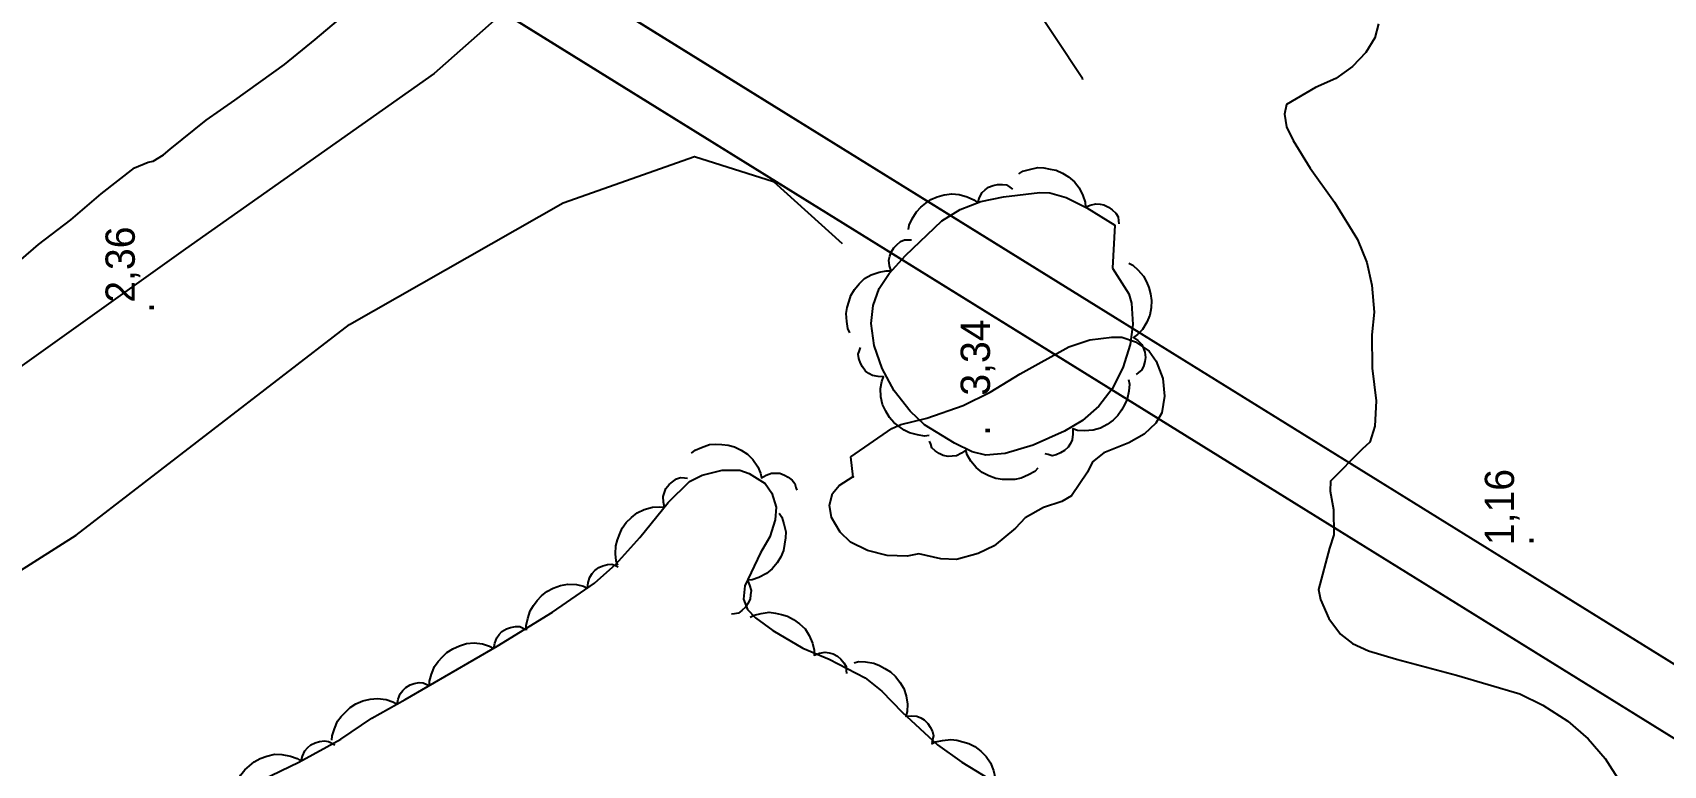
# Model space of a CAD drawing. Extents: x 747954 to 748544, y 4317181 to 4318208.
# Drawn here: x 748294.4 to 748377.9, y 4317282.2 to 4317319.8 of the extents above; entities that cross this region are included whole.
import ezdxf

# ---------------------------------------------------------------- set-up
doc = ezdxf.new("R2010")
doc.units = 0
doc.linetypes.add('DASHED', pattern=[0])
doc.layers.get('0').update_dxf_attribs({"linetype": 'CONTINUOUS'})
for name, color, linetype in [('11', 7, 'CONTINUOUS'), ('44', 7, 'CONTINUOUS'), ('48', 7, 'CONTINUOUS'), ('53', 7, 'CONTINUOUS'), ('PATTERN_CLASS', 7, 'CONTINUOUS')]:
    doc.layers.add(name, color=color, linetype=linetype)

msp = doc.modelspace()

# ---------------------------------------------------------------- linework, layer by layer
at = {"layer": '11', "color": 0, "linetype": 'DASHED'}
for points in [[(748348.21, 4317317.34), (748348.19, 4317317.42), (748343.87, 4317323.94), (748339.12, 4317331.64), (748333.13, 4317340.38), (748325.18, 4317350.44), (748317.21, 4317359.08), (748312.85, 4317363.44), (748307.64, 4317368.26), (748300.88, 4317375.11), (748295.72, 4317380.46), (748297.15, 4317385.92), (748312.38, 4317393.98), (748329.39, 4317401.69), (748331.96, 4317401.6)], [(748291.02, 4317372.48), (748299.21, 4317364.03), (748306.28, 4317356.58), (748313.99, 4317348.04), (748320.72, 4317340.3), (748325.21, 4317333.09), (748324.17, 4317325.79), (748314.97, 4317317.67), (748302.24, 4317308.69), (748290.87, 4317300.58)], [(748282.5, 4317285.05), (748296.63, 4317294.02), (748310.64, 4317304.81), (748321.58, 4317311.04), (748328.32, 4317313.42), (748332.36, 4317312.14), (748335.87, 4317308.96)]]:
    msp.add_lwpolyline(points, dxfattribs=at)
at = {"layer": '44', "color": 0, "linetype": 'CONTINUOUS'}
for points in [[(748288.24, 4317303.33), (748294.71, 4317308.91), (748296.37, 4317310.17), (748297.91, 4317311.51), (748299.62, 4317312.83), (748300.32, 4317313.13), (748300.58, 4317313.17), (748301.11, 4317313.5), (748301.45, 4317313.8), (748303.29, 4317315.28), (748304.77, 4317316.3), (748307.31, 4317318.13), (748308.88, 4317319.41), (748311.27, 4317321.44)], [(748363.36, 4317320.22), (748363.16, 4317319.5), (748362.71, 4317318.75), (748362.03, 4317318.03), (748361.16, 4317317.42), (748360.13, 4317316.95), (748358.64, 4317316.08), (748358.54, 4317315.58), (748358.64, 4317314.94), (748358.98, 4317314.23), (748359.85, 4317312.82), (748361.1, 4317311.08), (748362.27, 4317309.17), (748362.76, 4317307.99), (748363.02, 4317306.83), (748363.13, 4317305.45), (748363.02, 4317304.29), (748363.03, 4317302.57), (748363.23, 4317300.91), (748363.17, 4317299.61), (748362.91, 4317298.79), (748362.51, 4317298.43), (748360.89, 4317296.78), (748360.87, 4317296.27), (748361.05, 4317295.33), (748361.07, 4317294.04), (748360.84, 4317293.36), (748360.28, 4317291.24), (748360.39, 4317290.73), (748360.81, 4317289.76), (748361.4, 4317288.95), (748362.02, 4317288.47), (748362.85, 4317288.1), (748364.28, 4317287.67), (748367.35, 4317286.85), (748370.59, 4317285.89), (748371.78, 4317285.32), (748373.05, 4317284.5), (748374.1, 4317283.59), (748374.96, 4317282.59), (748375.71, 4317281.4)], [(748336.33, 4317298.03), (748338.42, 4317299.49), (748338.89, 4317299.69), (748340.22, 4317300.02), (748342.08, 4317300.66), (748343.46, 4317301.34), (748345, 4317302.29), (748347.49, 4317303.67), (748348.56, 4317304.02), (748349.69, 4317304.17), (748350.2, 4317304.16), (748350.91, 4317303.92), (748351.6, 4317303.45), (748351.96, 4317302.93), (748352.3, 4317302.05), (748352.39, 4317301.15), (748352.26, 4317300.29), (748351.94, 4317299.75), (748351.35, 4317299.19), (748350.57, 4317298.75), (748349.28, 4317298.24), (748348.7, 4317297.77), (748348.44, 4317297.25), (748347.62, 4317296.03), (748347.14, 4317295.74), (748346.2, 4317295.44), (748345.25, 4317294.91), (748344.76, 4317294.38), (748343.67, 4317293.48), (748342.85, 4317293.08), (748341.74, 4317292.78), (748340.93, 4317292.81), (748339.8, 4317293.06), (748339.2, 4317292.95), (748338.18, 4317292.98), (748337.17, 4317293.23), (748336.31, 4317293.66), (748335.78, 4317294.18), (748335.34, 4317294.92), (748335.23, 4317295.56), (748335.38, 4317296.15), (748335.73, 4317296.56), (748336.45, 4317297.03), (748336.44, 4317296.99), (748336.33, 4317298.03)]]:
    msp.add_lwpolyline(points, dxfattribs=at)
at = {"layer": '53', "color": 0, "linetype": 'CONTINUOUS'}
for points in [[(748344.93, 4317312.53), (748345.13, 4317312.66), (748345.48, 4317312.76), (748345.9, 4317312.85), (748346.21, 4317312.83), (748346.53, 4317312.77), (748346.84, 4317312.71), (748347.17, 4317312.57), (748347.48, 4317312.37), (748347.78, 4317312.12), (748348.02, 4317311.81), (748348.21, 4317311.42), (748348.32, 4317311.07), (748348.34, 4317310.82), (748348.59, 4317310.93), (748348.87, 4317311), (748349.09, 4317310.98), (748349.29, 4317310.95), (748349.53, 4317310.83), (748349.71, 4317310.69), (748349.89, 4317310.52), (748350.01, 4317310.33), (748350.03, 4317310.13), (748350.05, 4317309.97)], [(748339.27, 4317309.67), (748339.31, 4317309.9), (748339.47, 4317310.23), (748339.68, 4317310.59), (748339.91, 4317310.82), (748340.16, 4317311.02), (748340.42, 4317311.21), (748340.74, 4317311.35), (748341.1, 4317311.45), (748341.49, 4317311.5), (748341.87, 4317311.47), (748342.29, 4317311.36), (748342.63, 4317311.2), (748342.82, 4317311.05), (748342.91, 4317311.31), (748343.05, 4317311.57), (748343.21, 4317311.71), (748343.37, 4317311.84), (748343.61, 4317311.94), (748343.83, 4317311.98), (748344.09, 4317311.99), (748344.3, 4317311.96), (748344.47, 4317311.84), (748344.6, 4317311.75)], [(748336.27, 4317304.39), (748336.17, 4317304.6), (748336.11, 4317304.96), (748336.08, 4317305.38), (748336.13, 4317305.69), (748336.23, 4317306), (748336.33, 4317306.3), (748336.51, 4317306.6), (748336.75, 4317306.89), (748337.03, 4317307.16), (748337.37, 4317307.36), (748337.78, 4317307.5), (748338.14, 4317307.56), (748338.39, 4317307.56), (748338.31, 4317307.82), (748338.27, 4317308.11), (748338.32, 4317308.32), (748338.38, 4317308.52), (748338.52, 4317308.74), (748338.68, 4317308.9), (748338.87, 4317309.06), (748339.07, 4317309.15), (748339.27, 4317309.15), (748339.43, 4317309.15)], [(748350.57, 4317307.96), (748350.77, 4317307.85), (748351.04, 4317307.6), (748351.32, 4317307.28), (748351.47, 4317307), (748351.58, 4317306.7), (748351.68, 4317306.39), (748351.72, 4317306.05), (748351.71, 4317305.67), (748351.64, 4317305.29), (748351.49, 4317304.93), (748351.26, 4317304.56), (748351, 4317304.3), (748350.8, 4317304.15), (748351.02, 4317303.99), (748351.23, 4317303.78), (748351.32, 4317303.59), (748351.39, 4317303.39), (748351.41, 4317303.13), (748351.38, 4317302.91), (748351.32, 4317302.66), (748351.22, 4317302.47), (748351.06, 4317302.35), (748350.94, 4317302.25)], [(748340.33, 4317299.13), (748340.1, 4317299.1), (748339.74, 4317299.16), (748339.33, 4317299.26), (748339.05, 4317299.4), (748338.79, 4317299.59), (748338.53, 4317299.79), (748338.3, 4317300.05), (748338.11, 4317300.37), (748337.94, 4317300.72), (748337.86, 4317301.1), (748337.85, 4317301.54), (748337.91, 4317301.9), (748338, 4317302.13), (748337.72, 4317302.15), (748337.43, 4317302.2), (748337.25, 4317302.31), (748337.08, 4317302.43), (748336.92, 4317302.64), (748336.81, 4317302.84), (748336.73, 4317303.07), (748336.7, 4317303.29), (748336.76, 4317303.48), (748336.81, 4317303.63)], [(748350.55, 4317301.99), (748350.59, 4317301.76), (748350.56, 4317301.4), (748350.48, 4317300.98), (748350.35, 4317300.69), (748350.18, 4317300.42), (748350, 4317300.15), (748349.76, 4317299.91), (748349.45, 4317299.69), (748349.11, 4317299.5), (748348.73, 4317299.4), (748348.3, 4317299.36), (748347.93, 4317299.39), (748347.7, 4317299.46), (748347.7, 4317299.19), (748347.66, 4317298.9), (748347.57, 4317298.71), (748347.46, 4317298.53), (748347.27, 4317298.36), (748347.07, 4317298.24), (748346.84, 4317298.14), (748346.63, 4317298.09), (748346.43, 4317298.15), (748346.28, 4317298.19)], [(748328.16, 4317298.23), (748328.34, 4317298.38), (748328.68, 4317298.52), (748329.08, 4317298.66), (748329.39, 4317298.68), (748329.71, 4317298.66), (748330.03, 4317298.64), (748330.37, 4317298.54), (748330.71, 4317298.38), (748331.03, 4317298.17), (748331.31, 4317297.89), (748331.55, 4317297.53), (748331.7, 4317297.19), (748331.75, 4317296.95), (748331.99, 4317297.09), (748332.26, 4317297.19), (748332.47, 4317297.2), (748332.68, 4317297.19), (748332.93, 4317297.1), (748333.12, 4317296.99), (748333.32, 4317296.84), (748333.46, 4317296.67), (748333.51, 4317296.47), (748333.55, 4317296.32)], [(748345.91, 4317297.46), (748345.75, 4317297.29), (748345.43, 4317297.12), (748345.05, 4317296.94), (748344.73, 4317296.88), (748344.41, 4317296.87), (748344.09, 4317296.87), (748343.75, 4317296.93), (748343.4, 4317297.06), (748343.05, 4317297.24), (748342.75, 4317297.49), (748342.47, 4317297.82), (748342.29, 4317298.14), (748342.22, 4317298.38), (748341.99, 4317298.22), (748341.73, 4317298.09), (748341.52, 4317298.06), (748341.31, 4317298.05), (748341.06, 4317298.11), (748340.85, 4317298.2), (748340.64, 4317298.34), (748340.48, 4317298.49), (748340.42, 4317298.68), (748340.36, 4317298.83)], [(748324.38, 4317292.48), (748324.3, 4317292.7), (748324.27, 4317293.06), (748324.28, 4317293.48), (748324.36, 4317293.79), (748324.48, 4317294.09), (748324.61, 4317294.38), (748324.81, 4317294.67), (748325.08, 4317294.93), (748325.38, 4317295.17), (748325.74, 4317295.34), (748326.16, 4317295.45), (748326.52, 4317295.48), (748326.77, 4317295.45), (748326.72, 4317295.72), (748326.71, 4317296.01), (748326.77, 4317296.21), (748326.85, 4317296.41), (748327.01, 4317296.61), (748327.18, 4317296.76), (748327.39, 4317296.9), (748327.6, 4317296.97), (748327.8, 4317296.95), (748327.95, 4317296.94)], [(748332.65, 4317295.15), (748332.78, 4317294.95), (748332.89, 4317294.6), (748332.99, 4317294.19), (748332.98, 4317293.88), (748332.93, 4317293.56), (748332.87, 4317293.24), (748332.74, 4317292.92), (748332.54, 4317292.6), (748332.3, 4317292.3), (748332, 4317292.05), (748331.61, 4317291.85), (748331.26, 4317291.74), (748331.02, 4317291.71), (748331.13, 4317291.46), (748331.21, 4317291.18), (748331.19, 4317290.96), (748331.16, 4317290.75), (748331.05, 4317290.52), (748330.92, 4317290.34), (748330.74, 4317290.16), (748330.56, 4317290.03), (748330.36, 4317290), (748330.21, 4317289.98)], [(748319.7, 4317289.16), (748319.69, 4317289.39), (748319.77, 4317289.75), (748319.89, 4317290.15), (748320.06, 4317290.42), (748320.26, 4317290.67), (748320.47, 4317290.91), (748320.75, 4317291.13), (748321.08, 4317291.31), (748321.44, 4317291.45), (748321.82, 4317291.51), (748322.26, 4317291.49), (748322.62, 4317291.41), (748322.84, 4317291.31), (748322.87, 4317291.59), (748322.95, 4317291.87), (748323.07, 4317292.05), (748323.2, 4317292.21), (748323.41, 4317292.36), (748323.62, 4317292.45), (748323.86, 4317292.52), (748324.08, 4317292.54), (748324.26, 4317292.46), (748324.41, 4317292.4)], [(748331.16, 4317289.82), (748331.37, 4317289.93), (748331.73, 4317290.01), (748332.14, 4317290.07), (748332.46, 4317290.03), (748332.77, 4317289.95), (748333.08, 4317289.87), (748333.39, 4317289.71), (748333.69, 4317289.48), (748333.98, 4317289.22), (748334.19, 4317288.89), (748334.36, 4317288.49), (748334.44, 4317288.13), (748334.45, 4317287.88), (748334.71, 4317287.97), (748335, 4317288.03), (748335.21, 4317288), (748335.41, 4317287.95), (748335.64, 4317287.82), (748335.81, 4317287.67), (748335.97, 4317287.48), (748336.08, 4317287.29), (748336.09, 4317287.09), (748336.1, 4317286.93)], [(748314.73, 4317286.32), (748314.73, 4317286.55), (748314.84, 4317286.9), (748315, 4317287.29), (748315.18, 4317287.55), (748315.41, 4317287.79), (748315.63, 4317288.01), (748315.93, 4317288.2), (748316.27, 4317288.35), (748316.64, 4317288.47), (748317.03, 4317288.5), (748317.46, 4317288.45), (748317.81, 4317288.34), (748318.03, 4317288.22), (748318.08, 4317288.49), (748318.18, 4317288.77), (748318.31, 4317288.94), (748318.45, 4317289.09), (748318.68, 4317289.22), (748318.89, 4317289.3), (748319.14, 4317289.35), (748319.36, 4317289.35), (748319.54, 4317289.25), (748319.68, 4317289.19)], [(748336.49, 4317287.49), (748336.71, 4317287.55), (748337.08, 4317287.53), (748337.5, 4317287.47), (748337.79, 4317287.35), (748338.07, 4317287.2), (748338.35, 4317287.03), (748338.61, 4317286.79), (748338.84, 4317286.5), (748339.04, 4317286.16), (748339.16, 4317285.79), (748339.22, 4317285.36), (748339.2, 4317284.99), (748339.14, 4317284.75), (748339.41, 4317284.77), (748339.7, 4317284.75), (748339.9, 4317284.66), (748340.08, 4317284.56), (748340.26, 4317284.37), (748340.39, 4317284.19), (748340.5, 4317283.96), (748340.55, 4317283.74), (748340.5, 4317283.55), (748340.47, 4317283.39)], [(748309.74, 4317283.52), (748309.75, 4317283.75), (748309.87, 4317284.1), (748310.03, 4317284.49), (748310.22, 4317284.74), (748310.45, 4317284.97), (748310.68, 4317285.19), (748310.97, 4317285.38), (748311.32, 4317285.53), (748311.69, 4317285.63), (748312.08, 4317285.65), (748312.51, 4317285.6), (748312.86, 4317285.48), (748313.08, 4317285.36), (748313.13, 4317285.63), (748313.23, 4317285.9), (748313.37, 4317286.07), (748313.52, 4317286.22), (748313.74, 4317286.35), (748313.95, 4317286.42), (748314.2, 4317286.47), (748314.42, 4317286.46), (748314.6, 4317286.37), (748314.74, 4317286.3)], [(748304.72, 4317280.8), (748304.75, 4317281.04), (748304.88, 4317281.38), (748305.07, 4317281.75), (748305.27, 4317282), (748305.51, 4317282.21), (748305.76, 4317282.42), (748306.06, 4317282.59), (748306.41, 4317282.71), (748306.8, 4317282.8), (748307.18, 4317282.79), (748307.61, 4317282.71), (748307.95, 4317282.58), (748308.16, 4317282.44), (748308.23, 4317282.71), (748308.35, 4317282.98), (748308.5, 4317283.14), (748308.65, 4317283.28), (748308.88, 4317283.39), (748309.1, 4317283.45), (748309.35, 4317283.48), (748309.57, 4317283.46), (748309.74, 4317283.36), (748309.88, 4317283.28)], [(748340.45, 4317283.33), (748340.66, 4317283.44), (748341.02, 4317283.51), (748341.44, 4317283.56), (748341.75, 4317283.53), (748342.06, 4317283.44), (748342.37, 4317283.35), (748342.68, 4317283.19), (748342.98, 4317282.96), (748343.26, 4317282.69), (748343.47, 4317282.36), (748343.63, 4317281.96), (748343.71, 4317281.6), (748343.71, 4317281.35), (748343.98, 4317281.44), (748344.26, 4317281.49), (748344.47, 4317281.45), (748344.68, 4317281.4), (748344.9, 4317281.27), (748345.07, 4317281.12), (748345.23, 4317280.93), (748345.34, 4317280.74), (748345.34, 4317280.53), (748345.35, 4317280.38)]]:
    msp.add_lwpolyline(points, dxfattribs=at)
at = {"layer": 'PATTERN_CLASS', "color": 0, "linetype": 'CONTINUOUS'}
for points in [[(748349.72, 4317307.69), (748350.57, 4317306.39), (748350.7, 4317305.9), (748350.77, 4317304.82), (748350.63, 4317303.78), (748350.26, 4317302.6), (748349.71, 4317301.52), (748349.02, 4317300.63), (748348.19, 4317299.89), (748347.26, 4317299.35), (748345.67, 4317298.64), (748344.23, 4317298.2), (748343.23, 4317298.12), (748342.54, 4317298.29), (748341.64, 4317298.73), (748340.1, 4317299.67), (748339.36, 4317300.37), (748338.54, 4317301.42), (748337.92, 4317302.56), (748337.52, 4317303.74), (748337.36, 4317304.87), (748337.46, 4317305.78), (748337.78, 4317306.66), (748338.29, 4317307.43), (748339.13, 4317308.34), (748340.99, 4317310.12), (748341.93, 4317310.71), (748342.98, 4317311.12), (748344.15, 4317311.36), (748346.01, 4317311.57), (748346.52, 4317311.56), (748347.36, 4317311.32), (748348.42, 4317310.79), (748349.84, 4317309.9), (748349.72, 4317307.69)], [(748304.28, 4317280.59), (748308.05, 4317282.4), (748310.19, 4317283.58), (748311.78, 4317284.65), (748313.49, 4317285.6), (748318.2, 4317288.33), (748321.04, 4317290.08), (748323.19, 4317291.56), (748324.28, 4317292.54), (748325.52, 4317293.9), (748326.96, 4317295.7), (748328.05, 4317296.77), (748328.7, 4317297.09), (748329.73, 4317297.35), (748330.64, 4317297.35), (748331.12, 4317297.18), (748331.93, 4317296.67), (748332.28, 4317296.17), (748332.49, 4317295.46), (748332.45, 4317294.8), (748332.18, 4317293.94), (748331.69, 4317293.11), (748330.89, 4317291.42), (748330.83, 4317290.74), (748331.02, 4317290.22), (748331.43, 4317289.78), (748332.32, 4317289.14), (748333.86, 4317288.24), (748335.22, 4317287.67), (748337.06, 4317286.71), (748337.91, 4317286.03), (748338.96, 4317284.95), (748340.77, 4317283.28), (748342.01, 4317282.39), (748343.72, 4317281.36)]]:
    msp.add_lwpolyline(points, dxfattribs=at)

# ---------------------------------------------------------------- texts
at = {"layer": '48', "color": 0, "linetype": 'CONTINUOUS'}
for s, p in [(' 2,36', (748299.64, 4317305.37)), ('.', (748300.62, 4317305.4)), (' 3,34', (748343.45, 4317300.61)), ('.', (748343.45, 4317299.11)), (' 1,16', (748370.3, 4317292.95)), ('.', (748371.31, 4317293.47))]:
    msp.add_text(s, height=1.5, rotation=90, dxfattribs=at).set_placement(p)

# ---------------------------------------------------------------- meshes
at = {"color": 0, "linetype": 'CONTINUOUS'}
mesh = msp.add_polyface(dxfattribs=at)
corners = [(747954.5, 4317181), (747954.5, 4317181), (747954.5, 4317371.962), (748262.5, 4317181), (747954.5, 4317546.493), (748544, 4317181), (747954.5, 4318207.5), (748544, 4317842.007), (748544, 4318207.5)]
mesh.append_faces([[corners[k] for k in face] for face in [(0, 1, 3, 2), (2, 3, 5, 4), (4, 5, 7, 6), (6, 7, 8, 8)]], dxfattribs={"vtx0": -1, "vtx2": -1, "color": 0})
mesh = msp.add_polyface(dxfattribs=at)
corners = [(747964.5, 4317191), (747964.5, 4317191), (747964.5, 4317375.762), (748262.5, 4317191), (747964.5, 4317544.093), (748534, 4317191), (747964.5, 4318011), (748534, 4317657.907), (748262.5, 4318011), (748534, 4317842.668), (748534, 4318011)]
mesh.append_faces([[corners[k] for k in face] for face in [(0, 1, 3, 2), (2, 3, 5, 4), (4, 5, 7, 6), (6, 7, 9, 8), (8, 9, 10, 10)]], dxfattribs={"vtx0": -1, "vtx2": -1, "color": 0})

doc.saveas('drawing.dxf')
